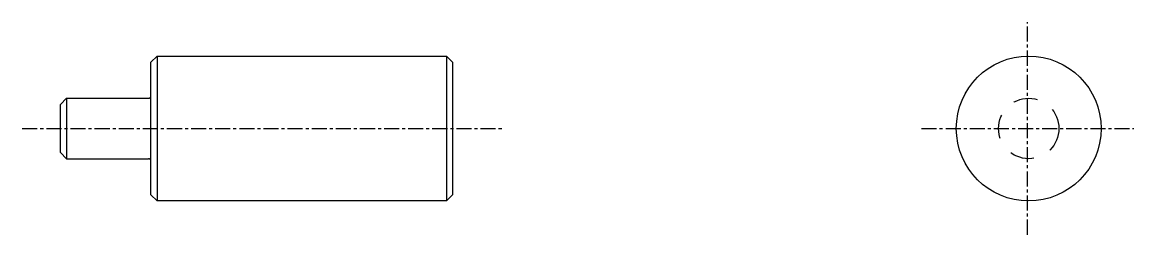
# Model space of a CAD drawing. Extents: x 69.5 to 161.7, y 73.4 to 173.4.
# Drawn here: x 69.5 to 161.7, y 155.8 to 173.4 of the extents above; entities outside this region: 2.
import ezdxf

# ---------------------------------------------------------------- set-up
doc = ezdxf.new("R2010")
doc.units = 0
doc.linetypes.add('CENTER', pattern=[2, 1.25, -0.25, 0.25, -0.25])
doc.linetypes.add('DASHED', pattern=[3.5, 2, -1.5])
doc.layers.get('0').update_dxf_attribs({"linetype": 'CONTINUOUS'})
doc.layers.add('CENTER', color=1, linetype='CENTER')

msp = doc.modelspace()

# ---------------------------------------------------------------- linework, layer by layer
for p, q in [((80.175, 170.057), (80.675, 170.557)), ((80.675, 170.557), (104.675, 170.557)), ((80.675, 170.557), (80.675, 158.557)), ((104.675, 170.557), (104.675, 158.557)), ((104.675, 170.557), (105.175, 170.057)), ((80.175, 159.057), (80.175, 170.057)), ((105.175, 170.057), (105.175, 159.057)), ((73.175, 167.057), (72.675, 166.557)), ((80.675, 167.557), (80.675, 167.557)), ((72.675, 162.557), (72.675, 166.557)), ((80.675, 164.557), (80.675, 164.557)), ((73.175, 162.057), (72.675, 162.557)), ((80.675, 158.557), (80.175, 159.057)), ((104.675, 158.557), (80.675, 158.557)), ((105.175, 159.057), (104.675, 158.557))]:
    msp.add_line(p, q)
at = {"color": 7, "linetype": 'CONTINUOUS'}
for p, q in [((73.175, 167.057), (79.975, 167.057)), ((73.175, 162.057), (79.975, 162.057))]:
    msp.add_line(p, q, dxfattribs=at)
at = {"color": 7}
msp.add_line((73.175, 167.057), (73.175, 162.057), dxfattribs=at)
msp.add_circle((152.944, 164.557), 6)
at = {"color": 3, "linetype": 'DASHED'}
msp.add_circle((152.944, 164.557), 2.5, dxfattribs=at)
for centre, start, end in [((79.975, 167.257), 270, 0), ((79.975, 161.857), 0, 90)]:
    msp.add_arc(centre, 0.2, start, end)
at = {"layer": 'CENTER', "color": 1, "linetype": 'CENTER'}
for p, q in [((152.858, 155.759), (152.858, 173.354)), ((69.501, 164.557), (109.318, 164.557)), ((144.061, 164.557), (161.656, 164.557))]:
    msp.add_line(p, q, dxfattribs=at)

# ---------------------------------------------------------------- texts
for s, p in [('SFRP12-25-F7.5-P5', (75.403, 88.462)), ('SFRP12', (75.403, 73.462))]:
    msp.add_text(s, height=4).set_placement(p)

doc.saveas('drawing.dxf')
